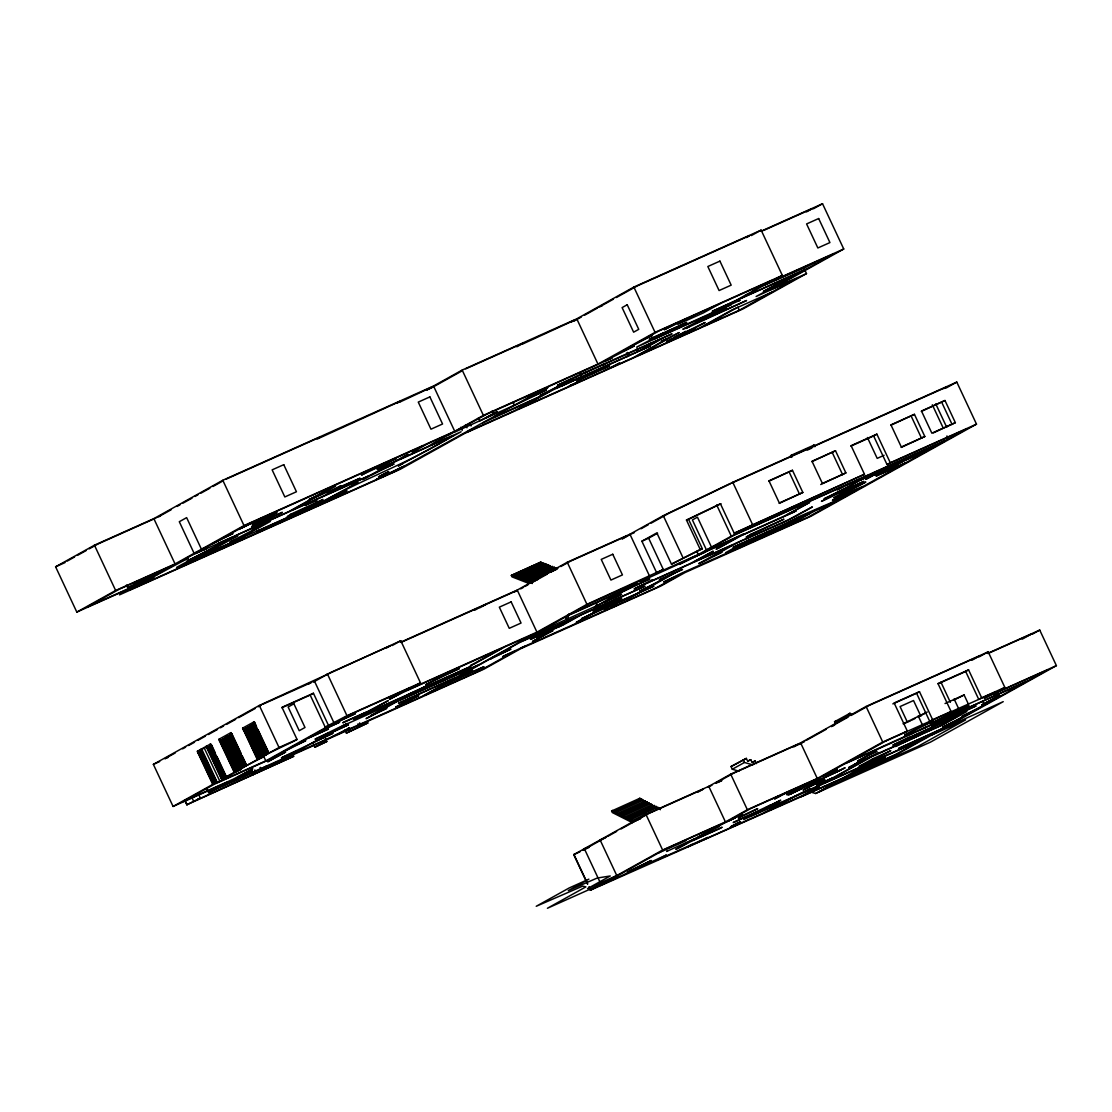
<?xml version="1.0" encoding="UTF-8"?>
<svg xmlns="http://www.w3.org/2000/svg" width="1112" height="1112" viewBox="0 0 1112 1112"><rect width="100%" height="100%" fill="white"/><g stroke="black" fill="none" stroke-linecap="round" stroke-linejoin="round"><path stroke-width="1.5" d="M568.927 613.921L567.593 618.925L566.355 619.606L565.688 618.189L567.481 615.395M595.976 606.221L596.88 602.899M405.004 465.692L376.481 479.453L395.747 470.835L512.674 406.186M258.915 530.257L256.789 531.439L319.922 503.194L316.892 504.876C361.136 479.536 409.772 462.926 453.001 435.57L391.883 463.162L404.309 456.24L408.41 454.405L400.07 459.047L427.091 446.968L453.557 432.179L427.119 444.008L416.083 450.151L411.982 451.972L423.019 445.842L247.573 524.322L195.295 553.401L206.679 548.313L203.788 549.912M804.31 268.923L806.492 273.608L742.885 308.997L464.858 433.36L400.306 469.264L119.471 594.878L136.734 585.287L76.811 612.087L55.6 566.8L94.437 545.2L153.845 518.623L222.789 480.273L433.527 386.017L462.175 370.074L576.767 318.824L633.854 287.063L761.136 230.128L782.348 275.415L772.59 280.836L843.744 249.005L822.532 203.732L760.858 231.31M67.234 561.073L74.56 557.001M77.492 555.375L86.277 550.482M89.21 548.855L97.995 543.963L156.041 517.997M159.683 516.135L171.192 509.727M177.072 506.447L180.061 504.792M183.049 503.124L192.015 498.148M194.989 496.48L197.978 494.826M200.966 493.158L209.932 488.168M212.92 486.514L221.886 481.524M317.142 438.74L320.047 437.127L226.361 479.036M317.768 438.795L400.237 401.251M397.318 403.058L400.306 401.39M399.889 402.071L432.346 386.893L426.827 389.964L431.567 387.852L461.285 371.311M516.816 346.791L522.723 343.511M522.153 344.247L575.293 319.839L570.831 322.313M573.973 321.118L581.354 317.003M584.592 315.21L597.561 307.996M601.37 305.87L613.393 299.197M616.395 297.516L637.426 285.826L749.377 235.744M746.458 237.551L749.46 235.869M751.364 235.563L761.136 230.128M76.811 612.087L115.648 590.486L175.057 563.909L244.001 525.559L454.738 431.289L483.386 415.36L597.978 364.097L655.065 332.349L782.348 275.415M126.434 585.051L127.699 587.72L161.476 571.763L174.501 564.521L119.206 589.249L86.986 607.18L154.179 577.114L129.645 589.972L396.734 470.501M806.534 211.878L812.358 208.639L763.485 230.504M813.428 208.792L822.532 203.732M146.395 580.603L186.038 559.35L188.303 558.099L180.895 561.407L192.404 555.013L232.283 537.165L176.599 567.356L244.07 536.887M248.268 524.113L238.705 529.423L265.976 516.177M241.985 527.839L262.71 517.761L255.287 521.889M218.091 543.518L288.981 511.492L331.918 487.612L335.602 485.958L292.664 509.838L370.741 474.921L387.087 466.275L366.557 477.701L362.456 479.536L368.28 476.297L236.8 535.108L190.555 560.823L322.035 502.012L357.897 482.511L350.447 486.653M338.66 487.056L340.717 485.902L313.028 498.51M403.086 463.329L398.291 466.011L461.105 431.748L431.706 444.911L436.696 442.131L432.082 444.188M485.388 418.195L497.314 411.565L479.8 420.892L478.424 417.959M380.012 477.743L401.46 467.387L394.51 471.266M454.224 432.318L514.439 405.199L545.408 387.977L486.959 414.123L448.039 435.251M576.739 376.662L555.68 388.38L650.284 346.04L552.733 390.02L534.385 400.223L529.562 402.377L538.847 397.22L482.705 422.949M560.865 386.378L581.367 376.94L579.908 373.799M584.884 373.02L587.094 371.797M673.816 324.593L664.239 329.75L690.135 317.212L672.996 324.871M579.366 378.052L581.367 376.94M602.607 365.125L605.095 363.735M680.558 322.369L687.814 318.324M694.541 315.043L677.875 324.315L703.368 312.917L720.048 303.632M603.274 367.349L605.289 366.237M626.515 354.422L628.905 353.102M626.042 357.202L629.003 355.562L627.543 352.435M648.199 344.776L650.659 343.413M658.707 340.077L638.594 351.267L637.176 348.223M603.927 370.796L619.662 363.012L612.781 366.835M643.236 349.196L663.35 338.006M738.66 301.018L740.119 300.212L724.982 307.134M677.625 335.796L685.673 331.32M719.756 312.486L726.414 308.788L702.784 319.853L707.329 317.323L703.993 318.81M694.361 328.304L705.161 322.508L674.873 337.131L695.334 327.97M815.179 262.154L806.408 267.019L763.736 285.548M736.033 308.177L703.646 326.191L739.313 310.234L796.317 278.514L756.118 296.501L805.227 269.688L712.208 311.332L736.13 300.379L772.173 280.321L658.638 331.112L622.581 351.156L634.368 345.888L631.991 347.208L604.358 361.303L612.323 357.744L610.53 358.731L549.314 386.225L527.018 398.638L546.562 389.881L543.976 391.327L511.395 406.895M843.744 249.005L770.908 289.537L806.492 273.608M207.152 789.52L208.625 792.661L228.071 781.847L173.083 806.45L153.373 764.375L259.318 705.439L400.779 640.748L420.489 682.824L407.548 690.01L536.943 632.144L586.941 604.33L663.28 569.427L648.643 538.194L657.623 533.204M175.237 752.949L164.868 758.718L168.065 757.453M182.632 748.835L185.607 747.181M188.567 745.54L194.489 742.246M197.811 740.383L205.372 736.186M208.403 734.504L217.479 729.458M220.496 727.776L223.526 726.094M226.542 724.398L235.619 719.353M238.649 717.671L255.273 708.427M258.304 706.745L261.32 705.064M308.094 684.297L311.124 682.615L262.835 704.216M313.056 682.281L330.764 672.426L390.771 645.585L386.656 647.865M529.215 583.564L511.993 576.864L511.325 575.446L540.946 562.06L541.613 563.478L542.851 562.797L543.518 564.215L515.12 576.919L512.562 574.765M207.235 746.541L204.33 748.167L219.801 781.194L212.753 784.349L197.227 751.337L210.668 743.9L226.153 776.954M225.861 736.186L241.332 769.212L234.285 772.367L218.758 739.369L230.99 732.599L246.475 765.654M540.946 562.06L511.325 575.446M245.988 765.918L230.643 732.752L232.102 734.101L219.523 741.023L220.426 740.592L235.118 771.964M313.431 693.249L310.178 695.056L325.232 727.192L328.485 725.385L313.431 693.249L281.989 707.315L297.043 739.452L293.79 741.259L268.145 753.533L254.175 723.703L255.065 723.273L243.32 729.736L242.583 728.165L253.995 721.855L268.715 753.269M515.12 576.919L544.741 563.534L545.408 564.952L517.01 577.656L516.343 576.238M392.161 645.544L400.779 640.748M243.32 729.736L254.453 723.551M517.01 577.656L546.631 564.27L547.299 565.688L518.915 578.393L518.248 576.975M543.518 564.215L544.741 563.534M518.915 578.393L548.536 565.007L551.093 567.162L552.317 566.481L552.984 567.912L524.6 580.603L523.933 579.185L522.696 579.866L522.028 578.448L520.805 579.13L520.138 577.712M545.408 564.952L546.631 564.27M547.299 565.688L548.536 565.007M524.6 580.603L554.221 567.217L554.888 568.649L526.49 581.34L525.823 579.922M474.56 610.307L480.356 607.082M526.49 581.34L556.111 567.954L556.778 569.386M480.134 607.652L485.944 604.428M552.984 567.912L554.221 567.217M527.727 580.659L530.285 582.813L538.166 579.296M554.888 568.649L556.111 567.954M400.473 642.305L517.247 590.069L567.245 562.255L629.934 534.205L663.28 515.662L732.766 482.288L956.793 382.083L976.503 424.145L810.968 516.246L685.103 572.541L660.82 586.052L520.555 648.782L484.081 669.077L208.625 792.661M513.994 592.196L516.983 590.542L481.816 606.276M520.75 588.846L523.613 587.261M525.072 586.441L528.005 584.815M530.938 583.188L547.062 574.223M550.871 572.096L557.974 568.149M560.809 566.564L570.748 561.032L627.543 535.636L621.858 538.792M622.47 538.861L629.837 534.775M641.04 528.77L648.296 524.739M651.187 523.126L668.604 513.438L730.57 483.678M814.86 446.732L814.067 445.064L791.48 455.169L790.507 455.712L791.285 457.38M813.108 445.606L814.067 445.064M656.525 572.458L641.888 541.21L656.844 532.898L671.481 564.131L702.353 548.772L688.564 519.346L686.452 520.027L700.226 549.453L702.353 548.772M173.083 806.45L217.062 782.014L201.647 748.96L200.966 749.266L216.492 782.264M206.776 746.11L206.095 746.402L221.622 779.415L279.029 747.5L297.043 739.452M219.801 781.194L217.521 782.459L265.81 760.858L330.834 724.69L325.232 727.192M241.332 769.212L225.597 777.205L210.891 745.818L211.794 745.401L210.335 744.053L225.861 777.052M250.172 725.927L264.392 756.382L245.154 766.321L230.448 734.949L232.102 734.101M184.675 800.098L186.858 804.768L200.313 798.027L198.84 794.885M328.485 725.385L346.958 715.711L420.489 682.824M200.313 798.027L196.88 799.931L293.929 756.202L186.858 804.768M280.558 754.631L267.644 761.803L285.687 752.059L271.634 758.342L305.883 739.299L328.429 729.027L307.663 738.312L350.475 714.488L410.481 687.647L389.52 699.309L403.197 692.317L501.526 648.338L470.265 665.727L474.393 663.878L505.64 646.489L537.43 632.617L568.232 615.478L625.013 590.069L594.753 606.916M768.837 481.218L792.453 470.293L802.836 492.463L779.22 503.388M236.592 779.748L239.525 778.108M943.768 388.588L946.785 386.92L732.113 482.942M263.085 767.892L266.032 766.251M946.27 387.935L956.793 382.083M811.885 461.661L835.501 450.735L845.884 472.906L820.712 484.526M317.726 739.869L287.758 756.535L421.267 696.821L443.021 684.714L484.026 666.713L440.825 686.312L424.77 695.25L480.565 670.286L514.731 651.284L502.652 656.692L504.973 655.399L525.642 645.877M346.054 724.107L347.152 723.495L315.043 739.174L329.458 732.725L319.491 738.271L325.135 735.741L344.122 725.191L479.606 664.364L519.151 642.361L645.029 586.177L580.964 615.047L563.325 624.861L530.382 639.386L563.27 624.388M332.933 736.325L349.627 727.887L340.62 732.891M406.783 695.111L427.467 685.381L423.116 687.8M392.87 703.382L370.671 715.725L384.738 709.428L386.865 708.247L376.982 712.667L397.123 701.477L477.771 665.393L457.644 676.596L398.499 703.284L455.42 677.82L450.332 680.655L454.099 678.959L472.447 669.994L461.146 675.04L519.846 642.388L576.308 617.132L558.655 626.946M873.629 435.946L876.881 434.139L890.267 462.731L887.015 464.538L873.629 435.946L850.888 446.12M313.431 744.192L314.835 747.194L326.803 741.495L325.371 738.438M374.132 714.182L366.057 718.672L379.873 711.61M398.805 700.504L400.695 699.448M890.823 425.257L914.439 414.331L924.823 436.502L901.207 447.427M326.803 741.495L314.835 747.194M346.402 733.086L367.877 722.939L346.402 733.086L344.97 730.028M921.361 411.426L944.978 400.501L955.361 422.671L933.316 432.888M520.555 648.143L657.303 587.261L679.223 575.071L663.683 582.021L681.461 573.222L807.451 517.455L837.822 500.567L815.221 510.672L797.638 520.458L725.58 552.678L743.163 542.906L733.058 547.424L735.505 546.062L840.255 499.205L862.356 486.917L832.429 500.303L864.83 485.541L904.973 463.204L876.103 476.117L878.285 474.907L907.156 461.994L930.341 449.095L883.331 470.126L865.789 479.341L864.358 476.283M671.481 564.131L700.226 549.453M663.28 569.427L656.386 573.264L698.266 554.54L731.293 536.165L948.383 439.059L966.495 428.982L887.015 464.538M601.203 606.096L592.682 610.835L618.939 598.159M639.025 586.524L652.438 579.977L647.504 582.73M608.667 606.638L604.567 608.903L629.142 597.922M718.644 545.519L743.469 533.955M611.322 607.833L617.702 604.872L616.715 605.414M633.242 595.643L627.335 598.923L638.635 593.224M635.605 594.322L669.66 575.377M641.012 591.904L675.053 572.958M876.881 434.139L851.097 445.676L864.483 474.254L736.311 532.453L734.184 533.148L720.395 503.722L686.452 520.027M843.577 486.25L837.1 489.864L851.931 482.525M749.641 539.528L738.285 545.853L738.771 546.909L750.141 540.585M735.129 548.411L737.951 546.84L732.933 549.092L747.584 540.932L810.036 513.007L795.386 521.153L752.476 540.349L736.867 549.036L736.366 547.98L749.154 540.863L749.655 541.919M739.271 547.952L752.046 540.849M788.436 522.39L798.36 516.871L843.841 497.217M865.789 479.341L879.995 471.432M883.776 470.126L874.977 475.005L902.068 461.939M879.175 472.989L897.87 463.968L891.81 467.332M837.336 498.106L834.181 499.858L859.201 488.668M632.45 822.699L612.309 812.538L611.6 811.023L612.684 810.426L613.393 811.941L641.693 799.153L644.195 801.571L645.28 800.974L645.989 802.475L618.772 814.651L616.27 812.233L615.186 812.844L614.477 811.329L641.693 799.153M613.393 811.941L614.477 811.329M638.816 798.861L639.9 798.249L640.609 799.764M618.772 814.651L647.073 801.877L647.782 803.378L620.565 815.555L619.87 814.04M620.565 815.555L648.866 802.781L649.575 804.296L650.659 803.684L653.161 806.103L625.959 818.279L623.457 815.861L622.359 816.458L621.664 814.957M645.989 802.475L647.073 801.877M647.782 803.378L648.866 802.781M625.959 818.279L654.245 805.491L654.954 807.006L627.752 819.183L627.043 817.667M627.752 819.183L656.038 806.408L656.747 807.91L657.831 807.312L658.54 808.813L659.638 808.216L660.333 809.717M653.161 806.103L654.245 805.491M628.836 818.571L631.338 820.99L708.775 786.351L730.695 774.16L800.612 742.885L866.067 706.467L988.193 651.84L1004.859 687.424L993.113 693.957L1056.4 665.643L1039.734 630.073L987.525 653.425M654.954 807.006L656.038 806.408M631.338 820.99L632.422 820.392L633.131 821.893L640.679 818.515M738.952 771.172L732.294 769.24L731.029 766.557L746.347 758.384L747.611 761.053L750.739 759.663L751.99 762.332L755.131 760.928L756.382 763.61M746.347 758.384L731.029 766.557M587.497 884.012L573.736 854.628L645.961 814.443L662.627 850.027L590.402 890.198L588.957 887.112M633.131 821.893L640.262 818.585M607.541 836.474L616.646 831.415M621.066 828.954L649.102 813.358L703.521 789.02L697.488 792.369M732.294 769.24L744.47 762.457L752.81 764.889M748.028 761.164L750.739 759.663M752.421 762.443L755.131 760.928M850.041 713.251L848.637 713.876L849.248 715.197L835.182 723.022L834.556 721.716L850.041 713.251L850.652 714.571L852.056 713.932M793.746 746.916L804.643 741.301L798.902 744.498M806.812 740.092L826.146 729.333M831.401 726.414L848.025 717.157M851.055 715.475L869.209 705.383L979.269 656.149L971.93 660.236M979.394 656.747L988.193 651.84M916.58 693.276L919.471 691.664L932.62 719.728L929.729 721.341L916.58 693.276L892.839 703.896M1022.192 639.164L1030.796 634.382L988.095 653.481M965.675 671.481L968.566 669.869L981.66 697.794L978.755 699.406L965.675 671.481L938.153 683.797M1032.144 634.285L1039.734 630.073M667.561 850.902L666.602 851.444L694.778 838.726M662.627 850.027L725.441 821.921L747.361 809.731L817.278 778.456L882.733 742.052L907.309 731.057L894.159 702.992L919.471 691.664M728.568 820.837L742.204 814.318L732.447 818.682L750.489 808.646L816.333 779.206L786.671 794.719L795.65 790.702L788.074 794.913L791.647 793.315M778.567 796.095L774.438 798.388L780.249 795.789L774.55 798.958L791.105 790.479M692.067 844.411L687.105 847.163L802.405 795.594L819.377 786.559L800.696 796.957L895.021 754.77L922.904 739.244L875.408 760.497L861.341 768.322L885.374 757.578L855.1 771.367M702.784 840.158L707.746 837.405L658.415 859.465L666.449 854.989L661.793 857.074L599.34 885.889L665.768 848.929L720.187 824.59L675.79 849.29L680.433 847.205L689.954 841.923L719.422 828.746L722.133 827.231L692.665 840.408L724.843 822.505L735.185 817.876L721.132 824.576M904.403 732.669L907.309 731.057M826.619 776.537L845.162 767.766L789.353 794.593L801.682 788.644L793.356 792.369M764.597 812.511L784.405 802.086M785.656 800.793L787.046 800.014M794.468 796.414L810.453 788.589L804.337 791.994M770.102 810.05L792.55 797.554M860.285 761.762L848.803 767.516L857.116 762.888L941.85 724.996L960.476 714.627L907.253 738.438M862.523 760.469L879.328 752.532L875.478 754.673M948.175 713.098L951.066 711.485L937.986 683.546L968.566 669.869M910.339 734.546L912.591 733.294M923.808 728.527L926.046 727.276M899.316 744.331L895.424 746.499L920.722 734.754M843.674 777.733L871.572 762.207L743.65 819.6L759.301 810.898L733.183 822.588L771.186 804.699M810.634 792.05L815.624 793.495L827.814 786.726L917.706 746.513L965.661 719.839L931.578 735.088M845.078 777.107L856.504 770.755M818.766 792.105L830.942 785.322M999.521 695.306L981.827 704.925L999.521 695.306L998.659 693.471L996.561 694.402M1056.4 665.643L898.148 753.686L590.402 890.198M903.083 723.759L927.269 712.014M912.118 719.992L915.148 718.422M918.178 716.851L925.754 712.931M922.765 725.608L904.598 735.018L933.316 721.062L922.765 725.608L918.234 715.919M945.033 703.535L964.118 694.972L968.274 703.84M953.512 700.24L964.118 694.972M958.975 709.373L930.202 723.676L968.969 705.328L958.975 709.373L954.124 699.017M688.564 519.346L720.979 503.778M734.184 533.148L864.483 474.254M599.007 307.19L602.12 305.8M465.747 368.837L524.197 342.691M157.417 517.386L160.378 516.065M55.6 566.8L65.066 562.575M643.973 339.257L652.313 335.532L633.367 345.165M751.962 291.566L767.363 283.532L833.569 253.925L807.326 268.52L741.106 298.141L750.225 293.068L745.276 295.278M775.898 284.366L776.774 283.977M792.369 276.846L777.344 283.56L763.36 291.441L777.496 285.117M722.911 308.302L731.348 304.521L714.488 312.972M541.044 390.826L547.73 387.838L537.318 392.897M576.03 377.065L672.065 333.836L578.268 375.258L557.418 385.308L571.846 378.858L541.03 396.011L494.381 416.861L499.385 414.081L495.507 415.818M560.253 385.308L540.043 395.511L549.55 391.257M323.661 492.199L309.094 499.51L316.336 496.272M771.7 292.22L731.46 310.22L699.073 328.235L637.426 355.812L679.223 332.558L664.323 339.758L661.348 341.412L667.089 338.84L633.159 357.716L519.012 408.771L528.228 403.656L523.404 405.81L514.189 410.926L467.763 431.706L472.517 429.051L468.43 430.886M223.053 537.958L232.992 533.51L212.17 544.018M208.305 546.159L201.439 549.231L186.635 517.636L179.296 521.709L194.1 553.317L200.98 550.245M379.651 470.418L394.079 463.954L371.241 475.088M226.389 540.891L237.857 535.762L208.458 552.122L196.991 557.251M211.975 548.466L187.011 560.99L199.493 555.416M127.699 587.72L157.793 574.265M513.216 576.183L542.851 562.797M807.326 450.11L811.843 448.08M520.805 579.13L550.426 565.744M522.696 579.866L552.317 566.481M631.31 533.955L634.438 532.551M528.381 582.076L556.431 569.4M400.932 642.444L480.231 606.985M944.978 400.501L921.473 411.023L931.856 433.18L955.361 422.671M914.439 414.331L890.934 424.853L901.318 447.01L924.823 436.502M835.501 450.735L812.01 461.258L822.393 483.428L845.884 472.906M792.453 470.293L768.948 480.815L779.331 502.985L802.836 492.463M641.888 541.21L648.643 538.194M153.373 764.375L159.655 761.567M281.878 707.718L310.178 695.056M243.653 729.555L258.179 759.135M200.271 749.974L204.33 748.167M207.485 747.778L211.794 745.401L215.408 753.269M884.082 455.308L877.201 458.38L867.416 437.502M890.267 462.731L976.503 424.145M860.396 480.189L932.009 448.164L945.478 440.672L873.865 472.697L835.557 494.02L863.843 481.371L825.924 499.371L821.462 501.373L869.403 474.699L734.101 535.219L703.131 552.455L783.14 516.663L809.675 502.415L787.921 514.508L796.275 510.769L793.62 512.257L740.801 535.873L720.145 547.368L716.072 549.189L736.895 537.61L639.942 581.771L647.24 577.712L590.458 603.107L570.581 614.158L637.232 583.689L603.872 602.245L621.664 594.294L619.592 595.434L537.972 632.311M717.198 544.63L711.499 547.173L697.433 517.149L692.401 519.943L706.467 549.967L712.166 547.424M844.105 488.766L824.034 498.829L834.222 494.27M630.893 587.219L649.881 578.949L623.471 591.348M409.007 688.467L415.763 685.451M402.252 692.22L389.214 698.517L398.026 694.583M403.017 691.803L409.786 688.773M338.02 721.424L355.423 713.64L333.892 723.717M263.058 756.355L249.644 726.275L263.613 756.104L262.779 756.507L248.81 726.678M324.217 729.097L339.66 722.188L320.298 731.279M264.392 756.382L257.345 759.538L243.375 729.708M657.414 582.188L639.664 591.056L648.949 586.9M293.915 745.957L305.8 740.648L282.128 752.518M546.756 633.576L537.235 638.177L543.671 635.299M593.155 613.018L581.465 618.717L588.873 615.395M221.622 779.415L223.165 778.608L208.472 747.236L207.193 747.889L221.886 779.262M217.062 782.014L216.214 782.417L201.522 751.045M283.24 753.422L214.199 784.307L183.091 801.613L232.992 779.29L252.813 768.823L238.079 777.01L252.41 770.602L222.108 785.906L282.114 759.065L295.778 751.462L281.364 757.911L283.588 756.66L333.016 733.239L312.402 742.83M329.819 733.142L348.473 724.788L326.636 734.907M611.6 811.023L639.9 798.249M615.186 812.844L643.487 800.056M616.979 813.748L645.28 800.974M622.359 816.458L650.659 803.684M834.556 721.716L835.974 721.076M624.152 817.362L652.452 804.588M831.442 726.553L834.57 725.163M799.667 743.622L733.823 773.076L715.78 783.112L721.354 780.61M629.545 820.086L657.831 807.312M708.177 786.935L711.902 785.267M717.629 782.542L721.813 780.666M590.389 846.023L584.356 848.72L600.299 882.747M588.887 847.525L582.674 850.319L606.137 837.253L600.105 839.949L616.771 875.533L587.525 888.613L610.238 875.978L597.13 878.063L568.274 890.615L588.873 879.147L569.177 887.96L536.234 906.28L582.66 886.111L585.871 886.876L547.41 908.268L601.022 884.29M573.736 854.628L580.019 851.806M932.62 719.728L951.066 711.485M981.66 697.794L1004.859 687.424M909.018 737.256L892.797 745.165L966.842 711.527L942.99 724.788L872.086 756.507L824.478 782.987L925.545 737.784L1026.668 681.531L957.557 712.444L941.475 721.396L976.127 705.884L936.221 724.315L931.856 726.261L944.171 719.422L844.3 764.083L823.478 775.676L837.35 769.462L835.168 770.672L821.295 776.885L802.669 787.24L840.922 770.129M985.607 704.369L962.047 716.295L972.889 711.444M854.433 764.375L867.944 758.342L834.139 777.149L816.597 785.239L832.235 778.247L820.614 784.711L751.74 815.527L776.968 802.989L779.47 801.599L765.682 807.771L780.721 800.209L768.434 806.228M965.925 715.322L942.476 727.192L953.29 722.341M658.61 852.918L685.826 840.741M714.071 828.496L719.659 826.007L707.969 831.901M941.544 728.888L898.566 748.473L938.125 730.792M944.157 728.096L1003.232 701.658L930.522 742.107L815.624 793.495M904.57 723.37L910.603 720.771M824.478 785.753L827.814 786.726M994.128 695.236L997.436 696.251M941.725 402.308L952.108 424.478M935.748 403.864L946.729 427.3M932.315 404.782L943.268 428.148M946.924 435.946L948.383 439.059M911.187 416.138L921.57 438.309M983.05 702.145L983.925 703.993M940.961 682.212L950.371 702.325M832.262 452.556L842.646 474.713M737.854 307.12L739.313 310.234M920.889 716.267L913.522 700.532L900.067 706.565L907.434 722.286M791.48 455.169L792.258 456.851M789.2 472.1L799.584 494.27M866.067 706.467L882.733 742.052M732.766 482.288L752.463 524.364M633.854 287.063L655.065 332.349M716.698 505.001L731.293 536.165M626.487 353.004L627.946 356.146M800.612 742.885L817.278 778.456M696.807 551.413L698.266 554.54M576.767 318.824L597.978 364.097M663.28 515.662L682.99 557.737M743.219 759.774L744.47 762.457M629.934 534.205L649.644 576.28M730.695 774.16L747.361 809.731M708.775 786.351L725.441 821.921M513.063 402.266L514.439 405.199M567.245 562.255L586.941 604.33M492.268 410.675L493.478 413.275M462.175 370.074L483.386 415.36M469.611 422.866L471.057 425.965M465.525 424.701L466.97 427.786M460.743 427.286L462.217 430.4M531.508 582.132L532.175 583.564M433.527 386.017L454.738 431.289M517.247 590.069L536.943 632.144M573.931 854.516L587.706 883.901M589.151 887.001L590.597 890.087M359.662 722.869L361.122 725.969M358.05 723.745L359.51 726.859M327.262 673.636L346.958 715.711M348.209 728.221L349.641 731.279M222.789 480.273L244.001 525.559M314.321 680.836L334.017 722.911M259.318 705.439L279.029 747.5M256.483 726.442L254.328 721.702L253.661 722.008L268.423 753.38M257.956 729.569L268.979 753.13M253.717 724.009L267.7 753.839L253.425 724.12M252.632 724.621L266.602 754.45M252.341 724.718L266.31 754.548M252.285 726.789L265.518 755.048M265.226 755.145L251.826 725.066L265.796 754.895L264.962 755.298L250.978 725.469M153.845 518.623L175.057 563.909M251.201 727.401L254.134 733.67M255.607 736.811L264.434 755.66M263.613 756.188L265.81 760.858M250.117 727.999L263.349 756.257M248.282 727.039L262.265 756.869M247.99 727.137L261.973 756.966M247.934 729.208L261.181 757.467M260.875 757.564L247.476 727.484L261.445 757.314L260.611 757.717L246.642 727.887M246.113 728.249L260.083 758.078M245.821 728.346L259.791 758.176M245.766 730.417L258.999 758.676M244.737 728.958L258.707 758.773M243.945 729.458L248.351 738.868M251.298 745.151L257.914 759.287M242.916 728.012L257.636 759.413M260.458 767.475L261.681 770.616L260.222 767.502M254.87 769.963L256.302 773.007M251.632 771.672L253.091 774.786M232.047 734.115L240.859 752.949M242.333 756.091L246.739 765.501M231.477 734.379L246.169 765.751M231.213 734.532L245.905 765.904M231.018 734.698L239.831 753.519M241.304 756.66L244.974 764.5M230.726 734.796L245.418 766.168M229.934 735.296L244.626 766.668M229.642 735.393L244.334 766.78M228.85 735.908L242.805 765.709M228.544 736.005L243.25 767.377M227.751 736.505L242.458 767.878M227.46 736.603L242.166 767.989M226.667 737.117L240.637 766.919M226.375 737.214L241.068 768.587M225.583 737.715L240.275 769.087M225.291 737.812L239.983 769.198M224.499 738.326L238.454 768.128M224.207 738.424L238.899 769.796M223.415 738.924L238.107 770.296M223.109 739.021L237.815 770.407M222.317 739.536L237.023 770.908M222.025 739.633L236.731 771.005M221.232 740.133L235.939 771.506M220.94 740.231L235.633 771.617M220.148 740.745L225.291 751.726M227.501 756.424L232.644 767.405M219.092 739.216L234.562 772.242M216.882 756.396L226.431 776.802M211.113 747.75L225.069 777.552M210.085 746.277L224.777 777.649M209.278 746.777L223.985 778.164M208.986 746.889L223.693 778.261M208.931 748.96L222.9 778.761M207.902 747.486L222.608 778.859M207.763 747.625L222.456 779.012M207.638 747.639L222.33 779.012M211.155 755.632L216.312 766.613M217.771 769.74L222.191 779.164M216.784 782.167L201.731 750.906L197.992 752.991L198.895 752.56L213.587 783.946M200.799 751.503L215.492 782.876M200.494 751.601L215.2 782.987M199.701 752.115L214.407 783.487M214.116 783.585L199.979 751.962L214.672 783.334L213.838 783.738L199.145 752.365M202.287 760.552L207.444 771.547M211.113 779.387L213.323 784.085M197.561 751.184L213.031 784.224M94.437 545.2L115.648 590.486M192.07 797.902L193.544 801.057M184.8 800.028L186.997 804.699M290.885 514.161L287.146 516.76L319.255 501.998L322.994 499.399L290.885 514.161M324.871 501.039L322.73 502.527L347.055 490.837L324.871 501.039M570.567 385.294L568.927 386.434L577.962 381.902L570.567 385.294M492.95 657.387L490.851 658.846L510.95 649.102L492.95 657.387M596.38 609.96L594.253 611.433L621.747 598.298L596.38 609.96M741.259 816.18L738.382 818.182L757.689 808.632L741.259 816.18M751.184 534.066L746.096 537.165L783.918 519.179L751.184 534.066M627.224 304.757L622.108 307.593L633.631 332.182L638.747 329.333L627.224 304.757M137.276 582.841L134.204 584.551L158.585 573.319L137.276 582.841M264.892 517.928L252.09 525.059L277.027 512.507L264.892 517.928M231.963 541.03L229.92 542.183L246.016 534.983L270.341 521.445L254.342 528.603L252.493 529.632L261.612 525.545L231.963 541.03M369.893 470.404L361.525 475.06L396.303 458.589L369.893 470.404M384.432 473.642L378.427 476.978L388.783 471.697L384.432 473.642M651.632 338.159L649.269 339.48L663.822 332.974L636.676 347.083L716.378 311.43L682.865 329.263L690.177 325.997L685.701 328.485L746.569 300.504L697.335 322.522L727.29 305.856L653.272 339.355L668.493 330.876L686.785 322.438L651.632 338.159M582.605 377.899L576.836 381.11L609.598 365.834L582.605 377.899M671.412 338.979L666.588 341.662L694.333 328.721L671.412 338.979M293.902 703.799L288.133 707.01L299.225 730.695L304.994 727.484L293.902 703.799M344.553 721.799L342.774 722.8L365.876 712.458L353.491 719.353L470.988 666.352L362.859 714.752L388.296 700.616L367.669 711.471L344.553 721.799M405.755 701.547L395.608 707.19L418.807 695.709L405.755 701.547M548.313 632.7L532.481 641.513L552.97 630.615L548.313 632.7M602.509 605.637L596.421 609.028L615.2 599.966L602.509 605.637M636.147 587.817L634.076 588.957L731.46 545.408L698.67 563.645L704.271 561.143L719.645 553.428L722.077 552.066L714.404 555.5L737.173 542.837L787.254 520.889L812.372 506.919L788.505 519.707L693.818 562.019L713.278 551.191L689.76 563.826L636.147 587.817M593.989 612.559L576.211 622.442L593.03 613.629L653.925 586.135L593.989 612.559M661.223 578.935L659.152 580.075L682.546 569.4L661.223 578.935M847.803 490.114L833.764 497.912L851.82 489.85L865.845 482.038L847.803 490.114M631.366 870.098L627.404 872.294L651.298 860.479L631.366 870.098M736.561 823.505L730.445 826.911L740.648 821.671L736.561 823.505M885.875 740.967L846.552 762.832L1028.822 680.335L1047.462 669.952L984.189 698.266L995.935 691.733L885.875 740.967M810.481 785.906L803.045 790.034L824.882 779.47L810.481 785.906M867.346 755.604L857.533 761.067L876.993 751.295L867.346 755.604M872.92 758.69L859.006 766.432L876.895 758.426L890.809 750.683L872.92 758.69M271.189 517.122L251.451 527.338L282.365 512.312L271.189 517.122M336.63 488.321L327.095 493.255L360.066 478.216L336.63 488.321M444.147 675.165L425.687 684.714L459.242 668.659L444.147 675.165M693.985 556.792L679.265 564.409L705.731 551.733L693.985 556.792M379.665 468.069L377.093 469.361L392.87 462.564L379.665 468.069M315.613 500.303L304.869 505.376L316.934 500.428L315.613 500.303M719.923 261.111L707.83 266.519L719.089 290.552L731.182 285.145L719.923 261.111M818.668 218.536L806.589 223.943L817.848 247.976L829.927 242.569L818.668 218.536M429.885 396.901L418.265 402.099L430.956 429.19L442.562 423.992L429.885 396.901M283.755 464.677L272.134 469.862L284.825 496.953L296.445 491.754L283.755 464.677M612.754 554.249L601.231 559.405L610.919 580.075L622.442 574.918L612.754 554.249M511.145 601.87L499.33 607.152L509.254 628.322L521.055 623.04L511.145 601.87M252.91 724.468L252.076 724.871L266.046 754.701L266.88 754.297L252.91 724.468M250.728 725.677L249.894 726.08L263.864 755.91L264.712 755.507L250.728 725.677M229.114 735.755L228.28 736.158L242.972 767.53L243.82 767.127L229.114 735.755M230.198 735.143L229.364 735.546L244.056 766.932L244.904 766.515L230.198 735.143M248.56 726.887L247.726 727.29L261.695 757.119L262.529 756.716L248.56 726.887M226.945 736.964L226.097 737.367L240.804 768.739L241.638 768.336L226.945 736.964M228.03 736.352L227.195 736.756L241.888 768.142L242.722 767.725L228.03 736.352M245.293 728.694L244.459 729.097L258.429 758.926L259.277 758.523L245.293 728.694M246.391 728.096L245.543 728.499L259.527 758.328L260.361 757.925L246.391 728.096M224.763 738.173L223.929 738.577L238.635 769.949L239.469 769.546L224.763 738.173M225.861 737.562L225.013 737.965L239.719 769.351L240.553 768.934L225.861 737.562M222.595 739.383L221.761 739.786L236.453 771.158L237.287 770.755L222.595 739.383M223.679 738.771L222.845 739.174L237.537 770.56L238.385 770.143L223.679 738.771M221.51 739.98L220.676 740.383L235.369 771.77L236.203 771.353L221.51 739.98M210.641 746.027L209.807 746.43L224.499 777.802L225.347 777.399L210.641 746.027M209.556 746.625L208.722 747.028L223.415 778.414L224.249 778.011L209.556 746.625M201.064 751.351L200.23 751.754L214.922 783.14L215.756 782.737L201.064 751.351"/></g></svg>
